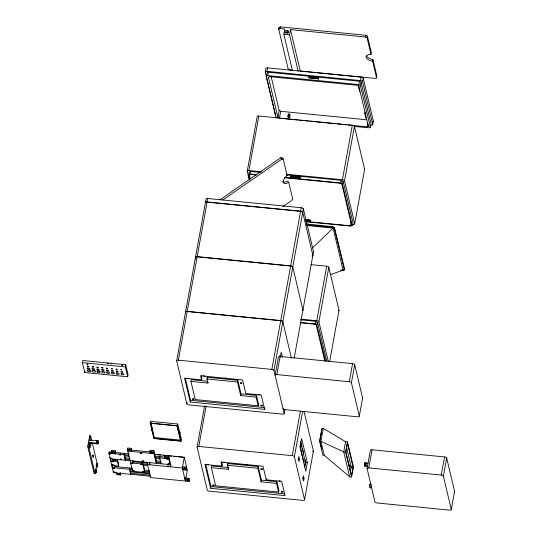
<?xml version="1.0" encoding="UTF-8"?>
<svg xmlns="http://www.w3.org/2000/svg" width="537" height="537" viewBox="0 0 537 537"><rect width="100%" height="100%" fill="white"/><g stroke="black" fill="none" stroke-linecap="round" stroke-linejoin="round"><path stroke-width="0.81" d="M141.144 463.142L142.533 463.196M250.403 171.37L249.927 174.095A1.947 0.839 10.3 0 1 248.725 174.579L249.195 171.994A1.947 0.839 10.3 0 0 250.396 171.504L260.405 172.357M268.319 72.146L267.688 75.69A1.947 0.839 10.3 0 1 266.486 76.173L267.111 72.723A1.947 0.839 10.3 0 0 268.312 72.24L359.461 81.228A1.947 0.839 10.3 0 0 360.958 81.98L371.074 123.879L370.248 127.323A1.947 0.839 10.3 0 0 369.047 127.813L354.138 126.43M340.471 270.494L342.968 270.608A1.947 0.839 10.3 0 1 344.17 270.124L344.62 269.272L334.43 227.453A1.947 0.839 10.3 0 1 332.933 226.701L306.305 223.942M95.499 469.419L95.895 470.311L95.687 472.473L96.452 472.553L96.452 469.513L95.499 469.419L95.096 473.661L94.143 473.567L87.726 446.469L89.645 435.856L90.605 435.95L91.733 440.729M95.096 473.661L88.686 446.562L89.424 442.468L96.204 443.132L97.197 442.803L98.076 443.958L89.578 443.126L89.424 442.468M90.605 435.95L89.86 440.051L96.64 440.716L97.633 440.387L98.513 441.542L98.076 443.958M96.204 443.132L96.64 440.716M96.72 442.757L97.157 440.34M97.197 442.803L97.633 440.387M97.922 443.3L98.358 440.884M96.204 465.532L96.512 463.807L97.465 463.901L97.465 466.942L96.7 466.868L96.204 465.532L97.157 465.626L97.465 466.942M95.707 470.291L96.405 466.411M96.908 464.706L97.016 463.048L92.297 443.119M95.687 472.473L95.895 471.325M96.7 466.868L96.908 465.72M96.452 472.553L96.452 469.513M97.157 465.626L97.465 463.901M82.43 362.663L82.826 360.508L125.752 364.737L128.081 374.604L127.692 376.759L84.765 372.524L82.43 362.663L125.356 366.899L127.692 376.759M84.765 372.524L85.027 371.087M110.978 364.019L110.924 363.536M121.724 365.026L121.805 364.596L122.913 364.865M121.899 365.032L121.973 364.596M122.08 365.046L122.161 364.616M122.241 365.066L122.322 364.636M122.389 365.093L122.47 364.663M150.239 476.232L113.441 472.6L108.843 453.168L109.078 451.872L112.267 452.188M125.356 366.899L125.752 364.737M111.797 453.456L111.622 450.409L115.435 450.785L115.616 453.832L115.435 450.785M110.394 457.437L110.159 458.732L170.162 464.653L170.397 463.357M110.917 459.632L110.682 460.927L117.455 461.592L118.509 466.062L111.736 465.398L111.971 464.102M113.3 459.867L113.065 461.162L112.548 458.967M112.495 466.297L112.26 467.586L132.169 469.553L132.404 468.257L114.958 466.539M113.898 460.155L114.052 460.652M117.455 461.592L117.69 460.296L113.173 459.853M118.509 466.062L118.744 464.774L117.69 460.296M124.222 453.362L123.987 454.658L125.302 460.229M116.401 472.889L116.818 474.648L120.63 475.023L120.59 472.56M132.572 471.244L127.376 449.294L127.611 448.006L131.424 448.382L131.605 451.429L131.424 448.382M128.028 449.758L127.793 451.053L154.025 453.637L154.26 452.342M129.759 467.996L129.524 469.291L130.713 474.305M132.867 460.37L132.975 463.122L132.458 460.934M142.943 462.787L142.708 464.082L144.688 472.439M150.165 423.042L150.481 421.317L177.713 424.002L181.378 439.481L181.07 441.206L153.83 438.521L150.165 423.042L177.405 425.727L181.07 441.206M154.26 438.346L150.843 422.518L154.26 438.346L180.539 440.937L180.68 440.145L154.401 437.554M151.978 429.761L151.622 429.023L151.864 430.03L152.34 430.077L152.213 430.768L152.099 429.07M150.206 453.262L150.024 450.214L153.844 450.59L156.542 461.988M149.434 470.519L149.192 471.808L144.426 471.338L144.661 470.043L148.635 470.439M156.307 463.283L153.609 451.886L153.844 450.59M176.666 360.864L185.507 312.205A1.947 0.839 10.3 0 1 187.212 311.52L280.697 320.737A1.947 0.839 10.3 0 1 282.811 321.804L273.964 370.456L284.14 413.423A1.947 0.839 10.3 0 1 282.442 414.114L188.957 404.891A1.947 0.839 10.3 0 1 186.836 403.831L176.666 360.864A1.947 0.839 10.3 0 1 178.365 360.173L271.85 369.396A1.947 0.839 10.3 0 1 273.964 370.456M282.838 321.629L292.746 267.104A1.947 0.839 10.3 0 0 290.631 266.043L197.146 256.82A1.947 0.839 10.3 0 0 195.448 257.512L185.54 312.031A1.947 0.839 10.3 0 1 187.238 311.346L280.723 320.562A1.947 0.839 10.3 0 1 282.838 321.629L291.443 358.28M159.925 456.611L159.69 457.907L161.073 463.753M178.365 360.173L187.212 311.52M187.238 311.346L197.146 256.82M207.087 202.127A1.947 0.839 10.3 0 0 205.389 202.818L195.481 257.337A1.947 0.839 10.3 0 1 197.18 256.652L207.087 202.127L300.572 211.35A1.947 0.839 10.3 0 1 302.687 212.41L292.779 266.936L302.922 310.071L294.195 358.085M207.745 198.502A1.947 0.839 10.3 0 0 206.047 199.193L205.423 202.644A1.947 0.839 10.3 0 1 207.121 201.952L207.745 198.502L301.23 207.725A1.947 0.839 10.3 0 1 303.345 208.786L313.521 251.752L312.89 255.203A1.947 0.839 10.3 0 1 312.118 255.867M164.96 458.43L164.785 455.383L165.06 456.551M168.363 457.047L168.598 455.759L170.914 465.545L170.679 466.841L168.363 457.047L164.55 456.672M169.014 457.511L168.779 458.806L154.925 457.437L155.159 456.141L164.886 457.101M177.405 425.727L177.713 424.002M179.21 432.446L179.338 431.755L179.814 431.802L180.049 432.809L179.445 433.453L179.21 432.446L179.814 431.802M179.445 433.453L179.338 431.755M186.836 403.831L187.138 402.179M190.937 381.391L207.893 383.062L206.926 378.994L207.242 377.269L237.79 380.277L241.012 393.869L256.438 395.393L258.492 404.052L258.176 405.777L195.24 399.568L190.937 381.391L191.253 379.666L207.396 381.257M264.822 408.207L264.613 409.355L190.232 402.025L190.541 400.293L185.278 378.061M154.414 454.262L184.258 457.202L182.298 467.989L185.386 481.031M190.232 402.025L184.594 378.202L201.55 379.874L201.858 378.149L201.281 375.705M182.708 469.741L186.527 470.117L186.346 467.069L182.533 466.693M186.527 470.117L186.346 467.069M189.199 481.407L189.017 478.36L185.205 477.984L184.97 479.279L188.782 479.655L189.199 481.407L150.568 477.594L146.957 462.364M185.943 477.95L187.346 470.251L184.258 457.202M188.782 479.655L189.017 478.36M207.893 383.062L208.101 381.914M304.002 411.315L313.407 451.033L304.566 499.692A1.947 0.839 10.3 0 1 302.861 500.383L209.376 491.16A1.947 0.839 10.3 0 1 207.262 490.093L197.092 447.133L204.584 405.898M249.336 180.143L247.228 171.229L257.136 116.704A1.947 0.839 10.3 0 1 258.834 116.019L352.319 125.235A1.947 0.839 10.3 0 1 354.433 126.302L364.61 169.269L354.702 223.788A1.947 0.839 10.3 0 1 352.997 224.479M275.783 115.428A1.947 0.839 10.3 0 1 275.421 114.965L265.258 72.018L265.882 68.568A1.947 0.839 10.3 0 1 267.58 67.877L361.065 77.1A1.947 0.839 10.3 0 1 363.187 78.16L373.356 121.127L372.732 124.577A1.947 0.839 10.3 0 1 371.027 125.269M197.092 447.133A1.947 0.839 10.3 0 1 198.791 446.442L206.134 406.032M247.228 171.229A1.947 0.839 10.3 0 1 248.926 170.538L258.834 116.019M265.258 72.018A1.947 0.839 10.3 0 1 266.956 71.327L267.58 67.877M292.141 70.199L289.725 69.964A1.947 0.839 10.3 0 0 288.221 69.199L278.703 29.072L279.032 27.347A1.947 0.839 10.3 0 0 280.233 26.857L365.885 35.294A1.947 0.839 10.3 0 0 367.382 36.06L371.315 52.619L371.007 54.344A8.102 3.504 10.3 0 0 366.113 57.284A8.102 3.504 10.3 0 0 372.665 61.359L376.585 77.919A1.947 0.839 10.3 0 0 375.37 78.402L300.277 71.005L290.477 29.616L365.569 37.019A1.947 0.839 10.3 0 0 367.066 37.785L371.007 54.344M278.723 29.072L278.703 29.072A1.947 0.839 10.3 0 0 279.925 28.582L280.24 26.85M292.464 70.75L283.818 34.227L284.154 32.374L285.892 32.791A1.557 1.376 -13.3 0 0 288.047 33.005A1.557 1.376 -13.3 0 0 288.403 31.052A1.557 1.376 -13.3 0 0 286.248 30.837L284.415 30.904L284.758 29.052L279.925 28.575M298.183 71.314L289.537 34.791L290.477 29.616M211.363 467.66L228.319 469.331L227.352 465.257L227.668 463.532L258.216 466.546L261.432 480.138L276.864 481.662L278.911 490.321L278.602 492.046L215.666 485.837L211.363 467.66L211.672 465.935L228.628 467.606M275.421 114.965L275.676 113.582M281.093 118.368L279.435 118.207A1.947 0.839 10.3 0 0 277.938 117.449L279.173 110.541L271.158 76.684M210.658 488.287L205.013 464.471L221.969 466.143L221.009 462.062L263.002 466.21L266.218 479.796L281.65 481.32L285.04 495.624L210.658 488.287L210.967 486.562L205.705 464.33M279.435 118.207L280.69 111.307L366.731 119.791M221.969 466.143L222.284 464.418L221.707 461.968M258.176 405.777L256.122 397.118L240.697 395.594L237.475 382.002L237.79 380.277M287.899 116.26L288.309 114.019L289.738 114.166L290.047 115.475L289.638 117.717A1.457 1.296 -13.3 0 1 288.208 117.576L287.899 116.26A1.457 1.296 -13.3 0 0 289.329 116.401L289.638 117.717M289.329 116.401L289.738 114.166M240.697 395.594L241.012 393.869M228.319 469.331L228.527 468.183M290.752 177.109L290.906 176.243L300.445 177.183L300.29 178.049L290.752 177.109L290.846 177.499L290.906 176.243M308.936 77.033L309.097 77.69L318.636 78.63L318.475 77.972L308.936 77.033L308.782 77.899L318.32 78.838L318.475 79.496M256.122 397.118L256.438 395.393M318.32 78.838L318.475 77.972M271.85 369.396L280.697 320.737M280.723 320.562L290.631 266.043M292.779 266.936A1.947 0.839 10.3 0 0 290.665 265.869L300.572 211.35M302.539 310.467A1.947 0.839 10.3 0 0 302.955 309.903L312.863 255.377L302.72 212.236A1.947 0.839 10.3 0 0 300.606 211.175L301.23 207.725M302.72 212.236L303.345 208.786M278.602 492.046L276.548 483.387L261.123 481.864L257.901 468.271L258.216 466.546M275.259 374.457L278.401 357.165A1.947 0.839 10.3 0 1 280.099 356.474L352.601 363.623A1.947 0.839 10.3 0 1 354.715 364.69L362.603 398.011L359.313 416.128A1.947 0.839 10.3 0 1 357.608 416.819L285.113 409.664A1.947 0.839 10.3 0 1 282.999 408.603M275.105 375.282A1.947 0.839 10.3 0 1 276.81 374.591L280.099 356.474M280.361 356.984L281.213 352.279L282.355 357.098M261.123 481.864L261.432 480.138M266.218 479.796L266.433 478.648M284.14 413.423L284.885 409.301M276.548 483.387L276.864 481.662M365.569 37.019L365.885 35.294M367.086 37.785L367.395 36.06M325.61 360.971L316.749 324.784A1.947 0.839 10.3 0 1 315.253 324.026L315.649 321.301L300.646 319.817M344.465 270.131L334.276 228.319A1.947 0.839 10.3 0 1 332.779 227.567L332.859 226.56M306.036 221.794L351.057 226.104A1.947 0.839 10.3 0 1 352.259 225.614L342.364 183.815A1.947 0.839 10.3 0 1 340.867 183.063L341.27 180.331L286.248 174.908M370.443 127.329L360.327 85.43A1.947 0.839 10.3 0 1 358.83 84.678L359.414 81.134M358.951 85.672L358.635 87.397L359.676 91.78M304.566 499.692L294.39 456.725A1.947 0.839 10.3 0 0 292.276 455.665L300.371 411.127M328.315 361.515L318.911 321.791A1.947 0.839 10.3 0 0 316.796 320.723L326.704 266.204L310.842 264.64M354.702 223.788L344.526 180.828A1.947 0.839 10.3 0 0 342.411 179.761L352.319 125.235M372.732 124.577L362.556 81.617A1.947 0.839 10.3 0 0 360.441 80.55L361.065 77.1M317.058 324.831L317.219 322.193A1.947 0.839 10.3 0 1 315.722 321.441L315.649 321.301M334.571 228.366L334.732 227.5M342.673 183.862L342.834 181.231A1.947 0.839 10.3 0 1 341.337 180.472L341.27 180.331M360.535 85.464L361.159 82.013M294.39 456.725L302.633 411.369M318.911 321.791L328.819 267.265A1.947 0.839 10.3 0 0 326.704 266.204M344.526 180.828L354.433 126.302M362.556 81.617L363.187 78.16M299.465 459.095L298.995 461.686L298.371 459.054L298.841 456.463L299.465 459.095L297.941 458.947M372.665 61.359L372.98 59.634A8.102 3.504 10.3 0 1 366.429 55.559M365.905 118.086L364.865 113.703L365.18 111.978M304.586 467.177L305.439 462.471L300.492 441.575M304.976 466.029L305.701 462.048L305.13 459.632M348.104 124.98L367.133 126.853L367.832 123.02M376.585 77.919L376.9 76.194L372.98 59.634M304.029 478.386L303.559 480.977L302.942 478.346L303.412 475.755L304.029 478.386L302.506 478.239M367.133 126.846A1.947 0.839 10.3 0 1 368.335 126.363L368.63 124.826M307.345 462.659L305.781 471.285L300.069 447.173L301.64 438.548L307.345 462.659L305.439 462.471M305.526 221.365L350.426 225.788L351.171 221.687M342.962 270.742L343.116 269.876M352.561 225.627L353.031 223.036L343.143 181.278M329.671 361.502L338.988 310.232L328.819 267.265M319.582 441.239L321.938 428.257L323.274 428.392L345.566 441.703L347.473 441.891L353.373 466.794L351.52 476.97L349.614 476.782L324.22 455.316L322.885 455.181L319.582 441.239L320.918 441.374L343.72 451.879L345.627 452.073L351.52 476.97M319.844 440.817L321.885 429.56M323.274 428.392L320.918 441.374L324.22 455.316M359.313 416.128L351.42 382.807A1.947 0.839 10.3 0 0 349.305 381.74L352.601 363.623M351.42 382.807L354.715 364.69M345.566 441.703L343.72 451.879L349.614 476.782M345.627 452.073L347.473 441.891M350.366 471.64L351.205 467.029L346.466 447.006M353.111 467.217L351.574 475.675L345.888 451.644L347.426 443.193L353.111 467.217L351.205 467.029L348.835 464.72M367.764 466.499L364.663 466.19L364.489 465.478L365.066 462.646L367.973 463.404M364.489 465.478L365.066 462.646M364.663 466.19L364.952 464.579M367.536 465.821L365.932 465.66L365.583 465.156L366.019 462.74M365.932 465.66L366.362 463.203M367.073 468.593L370.369 450.476A1.947 0.839 10.3 0 1 372.067 449.791L444.562 456.94A1.947 0.839 10.3 0 1 446.683 458.007L454.571 491.328L451.275 509.445A1.947 0.839 10.3 0 1 449.576 510.13L377.081 502.981A1.947 0.839 10.3 0 1 374.96 501.914L367.073 468.593A1.947 0.839 10.3 0 1 368.778 467.908L441.273 475.057A1.947 0.839 10.3 0 1 443.387 476.124L451.275 509.445M368.778 467.908L372.067 449.791M371.101 487.495L370.98 487.952L370.027 487.858L369.516 486.683L369.953 484.273L371.503 484.421M441.273 475.057L444.562 456.94M443.387 476.124L446.683 458.007M89.464 446.757L89.504 446.616A3.987 0.665 -84.4 0 0 90.015 442.736M109.83 452.423L110.797 452.396M312.561 247.859L333.115 228.104L343.056 270.111L330.477 274.669M284.415 30.904L284.832 32.663L286.657 32.596A1.557 1.376 -13.3 0 1 288.544 32.556M219.848 199.878L280.777 157.717A1.947 0.826 -39.8 0 0 282.039 157.576L283.18 158.918L287.1 175.478A8.102 3.437 -39.8 0 0 283.221 182.244A8.102 3.437 -39.8 0 0 288.765 182.493L292.685 199.052A1.947 0.826 -39.8 0 0 291.705 200.449L282.777 206.638M222.828 199.952L281.905 159.073A1.947 0.826 -39.8 0 0 283.167 158.925L283.18 158.918M121.677 364.751L122.624 364.871M368.335 126.363L358.81 86.054A1.947 0.839 10.3 0 1 357.3 85.302L269.594 76.643M283.818 34.227L289.537 34.791M266.956 71.327L360.441 80.55M267.688 75.603L358.783 84.584M364.865 113.703L366.133 113.831M282.744 118.536L297.639 119.999M299.29 120.167L303.432 120.577M305.083 120.738L308.392 121.06M310.05 121.228L314.185 121.637M315.837 121.798L324.939 122.698M326.597 122.859L335.692 123.758M337.35 123.919L341.485 124.329M343.143 124.49L346.452 124.819M248.926 170.538L261.445 171.773M286.49 174.243L342.411 179.761M291 176.639L300.539 177.579M294.028 177.814L296.411 178.049M249.933 173.961L256.599 174.619M284.946 177.411L340.794 182.922M256.384 174.981L250.564 174.404A1.947 0.839 10.3 0 1 249.356 174.901L250.302 178.949M284.65 177.767L340.357 183.265A1.947 0.839 10.3 0 0 341.854 184.023L351.641 225.298A1.947 0.839 10.3 0 0 350.426 225.782M207.121 201.952L300.606 211.175M305.842 219.64L310.608 220.11L310.453 220.969L305.681 220.499M306.258 219.868L310.433 220.284M305.936 220.029L310.701 220.499M306.976 224.889L332.705 227.426M306.533 225.486L333.115 228.104M341.398 269.943L343.056 270.111M197.18 256.652L290.665 265.869M300.935 319.159L316.796 320.723M300.176 322.408L315.179 323.885M300.606 322.831L314.736 324.227A1.947 0.839 10.3 0 0 316.239 324.986L324.878 361.408M276.81 374.591L349.305 381.74M108.521 363.287L107.306 363.287M206.926 378.994L237.475 382.002M97.526 370.973L99.258 371.141M190.541 400.293L264.103 407.549M150.696 423.31L176.975 425.901L180.539 440.937M179.573 432.762L180.049 432.809M198.791 446.442L292.276 455.665M364.63 465.062L365.583 465.156M305.701 462.048L303.794 461.86L299.975 445.737M127.376 449.294L131.189 449.677M149.789 451.51L153.609 451.886M131.303 450.08L150.159 451.939M87.726 446.469L88.686 446.562M154.099 454.443L155.75 454.604M157.401 454.772L160.704 455.094M163.181 455.342L166.483 455.665M168.135 455.826L171.444 456.155M173.921 456.396L177.223 456.725M178.875 456.886L183.003 457.296M111.387 451.704L115.2 452.08M115.455 452.503L128.994 453.832L128.752 455.128L108.843 453.168M227.352 465.257L257.901 468.271M155.18 458.531L159.952 459.007M124.248 455.752L129.014 456.222M130.048 458.309L125.282 457.839L125.047 459.128L129.813 459.598M161.053 461.364L156.28 460.894L156.045 462.189L160.818 462.659M133.25 461.833L147.715 463.263M130.592 462.887L186.111 468.365M369.516 486.683L371.846 486.918M142.97 465.183L147.735 465.653M129.92 470.983L149.454 472.909M150.219 473.842L130.686 471.916L130.451 473.204L149.984 475.131M95.183 471.144L96.143 471.238M210.967 486.562L284.523 493.818M279.173 110.541L279.193 110.541A1.947 0.839 10.3 0 1 280.69 111.3M277.918 117.442L268.379 77.14A1.947 0.839 10.3 0 0 269.594 76.65M120.06 453.228L120.677 453.497M115.435 460.478L115.65 460.504M280.777 157.717L281.905 159.073M286.349 174.572L287.1 175.478M288.765 182.493L287.637 181.137A8.102 3.437 -39.8 0 1 282.428 181.566M151.864 430.03L152.213 430.768M287.396 30.542L287.812 32.294M285.993 31.065L286.409 32.817M288.309 114.019L288.617 115.334M364.932 463.062L365.1 463.773M369.953 484.273L370.121 484.985M266.285 76.167L276.193 118.012M317.528 322.24L326.65 360.79M320.025 441.589L321.844 449.274M248.423 174.572L249.564 179.392M301.311 443.508L302.076 446.73M302.459 448.341L303.6 453.181M280.066 355.306L280.448 356.91M280.059 355.407L280.435 357.011M264.613 409.355L261.224 395.051L245.798 393.527L242.576 379.941L200.583 375.799L201.55 379.874M195.448 257.512L195.83 259.129M207.242 377.269L207.624 378.894M227.668 463.532L228.05 465.163M177.311 425.901L178.996 433.023M185.205 477.984L185.48 479.152M167.779 464.418L168.296 466.606M149.749 462.035L149.863 464.787L149.346 462.599M143.48 465.069L144.742 470.385M130.437 470.862L130.773 472.292M124.785 455.752L125.349 458.135M120.214 473.272L120.63 475.023M111.622 450.409L111.897 451.577M114.529 465.069L114.643 467.828L114.126 465.633M96.512 463.807L96.72 464.686M89.645 435.856L90.028 437.447M313.407 451.033A1.947 0.839 10.3 0 1 312.635 451.704M282.737 491.429A0.852 0.369 10.3 0 1 281.462 491.073M262.318 468.821A0.852 0.369 10.3 0 1 261.143 468.573M213.981 485.059A0.852 0.369 10.3 0 1 212.894 484.689M280.18 480.89A0.852 0.369 10.3 0 1 279.072 480.917M247.745 464.23A0.852 0.369 10.3 0 1 247.215 464.539A0.852 0.369 10.3 0 1 246.235 464.27M225.325 462.115A0.852 0.369 10.3 0 1 224.694 462.33A0.852 0.369 10.3 0 1 223.815 462.055M208.591 464.72A0.852 0.369 10.3 0 1 207.665 464.257M184.547 467.351A0.913 0.396 10.3 0 1 185.01 467.445M187.225 478.635A0.913 0.396 10.3 0 1 187.682 478.736M167.262 456.135A0.913 0.396 10.3 0 1 167.463 456.215M129.195 448.67A0.913 0.396 10.3 0 1 129.625 448.657M114.059 451.892A0.913 0.396 10.3 0 1 113.831 451.886M313.521 251.752A1.947 0.839 10.3 0 1 313.366 252.168M373.356 121.127A1.947 0.839 10.3 0 1 372.947 121.691M279.368 77.576A1.457 1.296 -13.3 0 1 278.683 77.328M88.686 443.146A3.987 0.665 -84.4 0 1 88.833 442.166M89.216 440.642A3.987 0.665 -84.4 0 1 89.41 440.192M90.169 440.736A3.987 0.665 -84.4 0 1 90.854 440.521M90.968 442.83A3.987 0.665 -84.4 0 1 90.464 446.71L90.263 447.381A3.987 0.665 -84.4 0 1 89.491 447.012A3.987 0.665 -84.4 0 1 89.793 442.26M362.603 398.011A1.947 0.839 10.3 0 1 362.193 398.575M454.571 491.328A1.947 0.839 10.3 0 1 454.161 491.892M312.863 255.377A1.947 0.839 10.3 0 1 312.084 256.042M262.318 405.16A0.852 0.369 10.3 0 1 261.908 405.173M193.904 398.729A0.852 0.369 10.3 0 1 193.125 398.749M259.821 394.44A0.852 0.369 10.3 0 1 259.19 394.749A0.852 0.369 10.3 0 1 258.21 394.38M226.359 378.229A0.852 0.369 10.3 0 1 225.654 377.8M204.839 375.934A0.852 0.369 10.3 0 1 203.939 376.021A0.852 0.369 10.3 0 1 203.234 375.585M188.843 378.33A0.852 0.369 10.3 0 1 187.554 378.283M302.922 310.071A1.947 0.839 10.3 0 1 302.512 310.634M364.61 169.269A1.947 0.839 10.3 0 1 364.455 169.679M338.988 310.232A1.947 0.839 10.3 0 1 338.579 310.795M92.767 455.745C93.478 461.397 93.425 451.993 92.767 455.745M87.048 364.14L87.873 364.321L87.048 364.14M101.574 367.677L102.997 367.986L101.574 367.677M106.407 368.16L107.709 368.442L106.407 368.16M111.233 368.644L112.421 368.899L111.233 368.644M109.595 453.711L110.776 453.966L109.595 453.711M110.649 458.168L111.83 458.423L110.689 458.108M111.347 461.464L112.77 461.773L111.347 461.464M116.066 369.127L117.126 369.355L116.066 369.127M112.132 464.794L113.555 465.102L112.132 464.794M112.924 468.13L114.347 468.439L112.924 468.13M113.837 471.996L115.26 472.305L113.837 471.996M120.892 369.61L121.839 369.818L120.892 369.61M120.342 459.122L121.523 459.377L120.342 459.122M131.223 463.397L132.646 463.706L131.223 463.397M132.941 470.667L134.364 470.969L132.941 470.667M140.916 464.351L142.339 464.659L140.916 464.351M142.634 471.62L144.057 471.929L142.634 471.62M166.96 459.101L168.383 459.404L166.96 459.101M168.074 463.807L169.497 464.109L168.074 463.807M119.288 454.664L120.469 454.933L119.288 454.664M87.303 366.059L87.276 366.066A0.913 0.396 10.3 0 0 87.417 366.65A0.913 0.396 10.3 0 0 88.679 366.771A0.913 0.396 10.3 0 0 88.545 366.194L87.303 366.059M87.618 368.02L87.424 368.073A1.396 0.604 10.3 0 0 87.632 368.966A1.396 0.604 10.3 0 0 89.572 369.154A1.396 0.604 10.3 0 0 89.364 368.261L87.618 368.02M92.411 368.516L92.236 368.563A1.336 0.577 10.3 0 0 92.438 369.416A1.336 0.577 10.3 0 0 94.297 369.604A1.336 0.577 10.3 0 0 94.096 368.751L92.411 368.516M97.21 369.02L97.056 369.06A1.275 0.55 10.3 0 0 97.251 369.872A1.275 0.55 10.3 0 0 99.016 370.047A1.275 0.55 10.3 0 0 98.828 369.234L97.21 369.02M102.003 369.516L101.869 369.557A1.215 0.524 10.3 0 0 102.057 370.329A1.215 0.524 10.3 0 0 103.742 370.496A1.215 0.524 10.3 0 0 103.56 369.718L102.003 369.516M106.796 370.02L106.688 370.047A1.155 0.497 10.3 0 0 106.863 370.785A1.155 0.497 10.3 0 0 108.467 370.939A1.155 0.497 10.3 0 0 108.293 370.208L106.796 370.02M102.319 371.476L102.017 371.557A1.698 0.738 10.3 0 0 102.272 372.644A1.698 0.738 10.3 0 0 104.634 372.873A1.698 0.738 10.3 0 0 104.379 371.792L102.319 371.476M111.595 370.517L111.501 370.543A1.094 0.47 10.3 0 0 111.669 371.242A1.094 0.47 10.3 0 0 113.186 371.389A1.094 0.47 10.3 0 0 113.025 370.691L111.595 370.517M107.111 371.973L106.829 372.054A1.638 0.712 10.3 0 0 107.078 373.101A1.638 0.712 10.3 0 0 109.36 373.322A1.638 0.712 10.3 0 0 109.112 372.275L107.111 371.973M116.388 371.013L116.321 371.033A1.034 0.443 10.3 0 0 116.475 371.691A1.034 0.443 10.3 0 0 117.912 371.832A1.034 0.443 10.3 0 0 117.751 371.174L116.388 371.013M111.904 372.477L111.649 372.544A1.577 0.685 10.3 0 0 111.891 373.551A1.577 0.685 10.3 0 0 114.079 373.772A1.577 0.685 10.3 0 0 113.844 372.759L111.904 372.477M121.187 371.517L121.134 371.53A0.973 0.423 10.3 0 0 121.281 372.148A0.973 0.423 10.3 0 0 122.631 372.282A0.973 0.423 10.3 0 0 122.483 371.664L121.187 371.517M116.704 372.973L116.469 373.04A1.517 0.658 10.3 0 0 116.697 374.007A1.517 0.658 10.3 0 0 118.805 374.215A1.517 0.658 10.3 0 0 118.576 373.249L116.704 372.973M121.496 373.47L121.281 373.53A1.457 0.631 10.3 0 0 121.503 374.464A1.457 0.631 10.3 0 0 123.523 374.665A1.457 0.631 10.3 0 0 123.309 373.732L121.496 373.47M93.277 366.677L92.096 366.563A0.852 0.369 10.3 0 0 92.223 367.107A0.852 0.369 10.3 0 0 93.404 367.221A0.852 0.369 10.3 0 0 93.277 366.677M98.009 367.167L96.908 367.053A0.792 0.342 10.3 0 0 97.029 367.556A0.792 0.342 10.3 0 0 98.123 367.67A0.792 0.342 10.3 0 0 98.009 367.167M89.766 370.161L87.92 369.98A1.886 0.812 10.3 0 0 87.732 371.215A1.886 0.812 10.3 0 0 90.558 371.49A1.886 0.812 10.3 0 0 89.766 370.161M94.512 370.651L92.726 370.476A1.826 0.785 10.3 0 0 92.539 371.671A1.826 0.785 10.3 0 0 95.284 371.94A1.826 0.785 10.3 0 0 94.512 370.651M281.563 492.127A0.852 0.369 10.3 0 0 282.918 492.093A0.852 0.369 10.3 0 0 281.784 491.523A0.852 0.369 10.3 0 0 281.563 492.127M261.136 469.526A0.852 0.369 10.3 0 0 262.492 469.492A0.852 0.369 10.3 0 0 261.365 468.922A0.852 0.369 10.3 0 0 261.136 469.526M212.994 485.743A0.852 0.369 10.3 0 0 214.35 485.71A0.852 0.369 10.3 0 0 213.216 485.139A0.852 0.369 10.3 0 0 212.994 485.743M97.465 372.188A1.765 0.759 10.3 0 0 100.271 372.114A1.765 0.759 10.3 0 0 97.929 370.933A1.765 0.759 10.3 0 0 97.465 372.188M183.849 469.284A0.913 0.396 10.3 0 0 185.299 469.244A0.913 0.396 10.3 0 0 184.084 468.633A0.913 0.396 10.3 0 0 183.849 469.284M186.52 480.568A0.913 0.396 10.3 0 0 187.97 480.534A0.913 0.396 10.3 0 0 186.755 479.924A0.913 0.396 10.3 0 0 186.52 480.568M166.101 457.967A0.913 0.396 10.3 0 0 167.551 457.933A0.913 0.396 10.3 0 0 166.336 457.323A0.913 0.396 10.3 0 0 166.101 457.967M151.347 452.805A0.913 0.396 10.3 0 0 152.797 452.765A0.913 0.396 10.3 0 0 151.582 452.154A0.913 0.396 10.3 0 0 151.347 452.805M128.927 450.59A0.913 0.396 10.3 0 0 130.377 450.556A0.913 0.396 10.3 0 0 129.162 449.946A0.913 0.396 10.3 0 0 128.927 450.59M112.938 452.993A0.913 0.396 10.3 0 0 114.388 452.959A0.913 0.396 10.3 0 0 113.173 452.349A0.913 0.396 10.3 0 0 112.938 452.993M117.952 474.184A0.913 0.396 10.3 0 0 119.409 474.151A0.913 0.396 10.3 0 0 118.194 473.54A0.913 0.396 10.3 0 0 117.952 474.184M142.446 461.276A0.852 0.369 10.3 0 0 143.802 461.243A0.852 0.369 10.3 0 0 142.667 460.672A0.852 0.369 10.3 0 0 142.446 461.276M140.6 453.483A0.852 0.369 10.3 0 0 141.956 453.45A0.852 0.369 10.3 0 0 140.822 452.879A0.852 0.369 10.3 0 0 140.6 453.483M261.136 405.865A0.852 0.369 10.3 0 0 262.492 405.831A0.852 0.369 10.3 0 0 261.358 405.254A0.852 0.369 10.3 0 0 261.136 405.865M240.717 383.257A0.852 0.369 10.3 0 0 242.073 383.223A0.852 0.369 10.3 0 0 240.938 382.653A0.852 0.369 10.3 0 0 240.717 383.257M192.568 399.474A0.852 0.369 10.3 0 0 193.924 399.441A0.852 0.369 10.3 0 0 192.79 398.87A0.852 0.369 10.3 0 0 192.568 399.474"/></g></svg>
